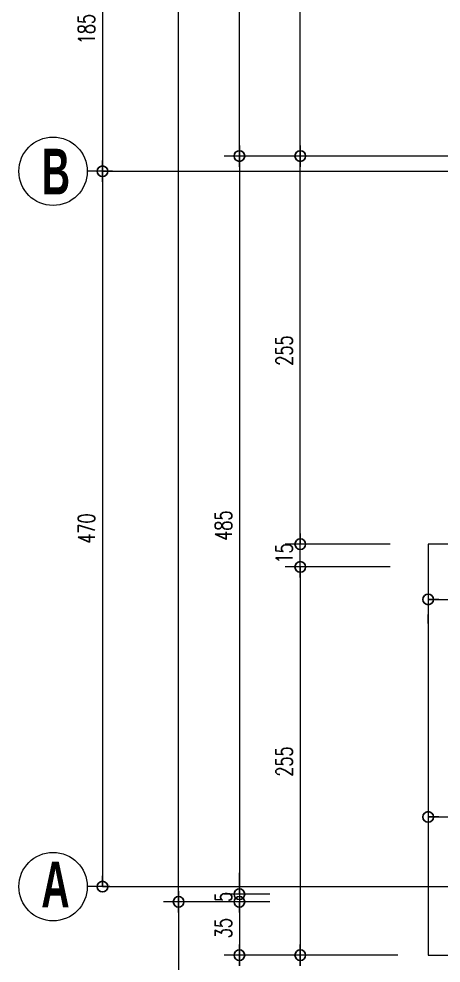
# Model space of a CAD drawing. Header units: millimetres. Extents: x 2016.56 to 2021.8, y 13721.83 to 13722.48.
# Drawn here: x 2017.6675 to 2017.723, y 13722.0317 to 13722.1558 of the extents above; entities that cross this region are included whole.
import ezdxf

# ---------------------------------------------------------------- set-up
doc = ezdxf.new("R2010")
doc.units = ezdxf.units.MM
doc.linetypes.add('ACAD_ISO04W100', pattern=[30, 24, -3, 0, -3])
doc.layers.get('0').update_dxf_attribs({"lineweight": 20})
for name, color, linetype, lineweight in [('aks', 1, 'Continuous', 9), ('AKS  NO', 5, 'Continuous', 60), ('DH', 7, 'Continuous', 20), ('DIMV', 7, 'Continuous', 20)]:
    doc.layers.add(name, color=color, linetype=linetype, lineweight=lineweight)
doc.styles.get("Standard").update_dxf_attribs({"font": 'txt.shx', "width": 0.7, "height": 11})
doc.styles.add('style1', font='swisscbo.ttf', dxfattribs={"width": 0.75, "height": 11})

msp = doc.modelspace()

# ---------------------------------------------------------------- linework, layer by layer
at = {"color": 0, "lineweight": -2}
for p, q in [((2017.69647, 13722.13779), (2017.69647, 13722.13919)), ((2017.70447, 13722.13779), (2017.70447, 13722.13919)), ((2017.67847, 13722.13579), (2017.67847, 13722.13719)), ((2017.69647, 13722.13779), (2017.69647, 13722.13639)), ((2017.70447, 13722.13779), (2017.70447, 13722.13639)), ((2017.67847, 13722.13579), (2017.67847, 13722.13439)), ((2017.70447, 13722.08679), (2017.70447, 13722.08819)), ((2017.70447, 13722.08679), (2017.70447, 13722.08819)), ((2017.70447, 13722.08379), (2017.70447, 13722.08239)), ((2017.70447, 13722.08379), (2017.70447, 13722.08239)), ((2017.72129, 13722.07953), (2017.72269, 13722.07953)), ((2017.72129, 13722.05094), (2017.72269, 13722.05094)), ((2017.67847, 13722.04179), (2017.67847, 13722.04319)), ((2017.68847, 13722.03979), (2017.68847, 13722.04119)), ((2017.69647, 13722.04079), (2017.69647, 13722.04219)), ((2017.69647, 13722.04079), (2017.69647, 13722.04219)), ((2017.68847, 13722.03979), (2017.68847, 13722.03839)), ((2017.69647, 13722.03979), (2017.69647, 13722.03839)), ((2017.69647, 13722.03979), (2017.69647, 13722.03839)), ((2017.69647, 13722.03279), (2017.69647, 13722.03419)), ((2017.70447, 13722.03279), (2017.70447, 13722.03419)), ((2017.69647, 13722.03279), (2017.69647, 13722.03139)), ((2017.70447, 13722.03279), (2017.70447, 13722.03139))]:
    msp.add_line(p, q, dxfattribs=at)
for p, q in [((2017.72749, 13722.08679), (2017.72129, 13722.08679)), ((2017.72129, 13722.08679), (2017.72129, 13722.03279)), ((2017.72129, 13722.03279), (2017.76129, 13722.03279))]:
    msp.add_line(p, q)
for centre in [(2017.67197, 13722.13579), (2017.67197, 13722.04179)]:
    msp.add_circle(centre, 0.0045)
for centre in [(2017.69647, 13722.13779), (2017.69647, 13722.13779), (2017.70447, 13722.13779), (2017.70447, 13722.13779), (2017.67847, 13722.13579), (2017.67847, 13722.13579), (2017.70447, 13722.08679), (2017.70447, 13722.08679), (2017.70447, 13722.08379), (2017.70447, 13722.08379), (2017.72129, 13722.07953), (2017.72129, 13722.05094), (2017.67847, 13722.04179), (2017.69647, 13722.04079), (2017.69647, 13722.04079), (2017.68847, 13722.03979), (2017.68847, 13722.03979), (2017.69647, 13722.03979), (2017.69647, 13722.03979), (2017.69647, 13722.03279), (2017.69647, 13722.03279), (2017.70447, 13722.03279), (2017.70447, 13722.03279)]:
    msp.add_circle(centre, 0.0007, dxfattribs=at)
at = {"layer": 'aks', "linetype": 'ACAD_ISO04W100', "ltscale": 2}
for p, q in [((2017.67847, 13722.13579), (2018.21211, 13722.13579)), ((2017.67847, 13722.04179), (2018.21211, 13722.04179))]:
    msp.add_line(p, q, dxfattribs=at)
at = {"layer": 'DH'}
for p, q in [((2017.72269, 13722.07953), (2017.72689, 13722.07953)), ((2017.72269, 13722.05094), (2017.72689, 13722.05094))]:
    msp.add_line(p, q, dxfattribs=at)
at = {"layer": 'DH', "lineweight": 20}
for p, q in [((2017.72129, 13722.07635), (2017.72129, 13722.07753)), ((2017.72129, 13722.052), (2017.72129, 13722.04894))]:
    msp.add_line(p, q, dxfattribs=at)
at = {"layer": 'DIMV'}
for p, q in [((2017.68847, 13722.04119), (2017.68847, 13722.33439)), ((2017.69647, 13722.13919), (2017.69647, 13722.18339)), ((2017.70447, 13722.13919), (2017.70447, 13722.18339)), ((2017.67847, 13722.17139), (2017.67847, 13722.13719)), ((2017.69647, 13722.13639), (2017.69647, 13722.04219)), ((2017.70447, 13722.08819), (2017.70447, 13722.13639)), ((2017.67847, 13722.13439), (2017.67847, 13722.04319)), ((2017.70447, 13722.08819), (2017.70447, 13722.08959)), ((2017.70447, 13722.08379), (2017.70447, 13722.08679)), ((2017.70447, 13722.08239), (2017.70447, 13722.03419)), ((2017.70447, 13722.08239), (2017.70447, 13722.08099)), ((2017.69647, 13722.04219), (2017.69647, 13722.04359)), ((2017.69647, 13722.04079), (2017.69647, 13722.03979)), ((2017.68847, 13722.03839), (2017.68847, 13721.99919)), ((2017.69647, 13722.03839), (2017.69647, 13722.03699)), ((2017.69647, 13722.03839), (2017.69647, 13722.03419))]:
    msp.add_line(p, q, dxfattribs=at)
at = {"layer": 'DIMV', "lineweight": 20}
for p, q in [((2017.70938, 13722.13779), (2017.69447, 13722.13779)), ((2017.70938, 13722.13779), (2017.69447, 13722.13779)), ((2017.72429, 13722.13779), (2017.70247, 13722.13779)), ((2017.72429, 13722.13779), (2017.70247, 13722.13779)), ((2017.67979, 13722.13579), (2017.67647, 13722.13579)), ((2017.67979, 13722.13579), (2017.67647, 13722.13579)), ((2017.71629, 13722.08679), (2017.70247, 13722.08679)), ((2017.71629, 13722.08679), (2017.70247, 13722.08679)), ((2017.71629, 13722.08379), (2017.70247, 13722.08379)), ((2017.71629, 13722.08379), (2017.70247, 13722.08379)), ((2017.67943, 13722.04179), (2017.67647, 13722.04179)), ((2017.70047, 13722.04079), (2017.69447, 13722.04079)), ((2017.69647, 13722.04079), (2017.69447, 13722.04079)), ((2017.69647, 13722.03979), (2017.68647, 13722.03979)), ((2017.68747, 13722.03979), (2017.68647, 13722.03979)), ((2017.70047, 13722.03979), (2017.69447, 13722.03979)), ((2017.71729, 13722.03279), (2017.69447, 13722.03279)), ((2017.71729, 13722.03279), (2017.69447, 13722.03279)), ((2017.71729, 13722.03279), (2017.70247, 13722.03279)), ((2017.71729, 13722.03279), (2017.70247, 13722.03279))]:
    msp.add_line(p, q, dxfattribs=at)

# ---------------------------------------------------------------- texts
at = {"layer": 'AKS  NO', "style": 'style1', "width": 0.75}
for s, p in [('B', (2017.67048, 13722.13274)), ('A', (2017.67042, 13722.03909))]:
    msp.add_text(s, height=0.006, dxfattribs=at).set_placement(p)
at = {"layer": 'DIMV', "width": 0.7}
for s, p in [('185', (2017.67747, 13722.15249)), ('255', (2017.70347, 13722.11024)), ('485', (2017.69547, 13722.08724)), ('470', (2017.67747, 13722.08686)), ('15', (2017.70347, 13722.08426)), ('255', (2017.70347, 13722.05624)), ('5', (2017.69547, 13722.03978)), ('35', (2017.69547, 13722.03501))]:
    msp.add_text(s, height=0.0022, rotation=90, dxfattribs=at).set_placement(p)

doc.saveas('drawing.dxf')
